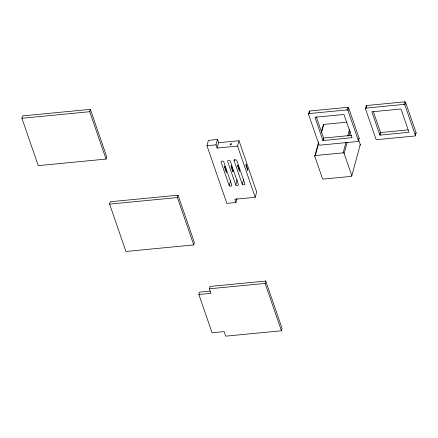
<?xml version="1.0" encoding="UTF-8"?>
<svg xmlns="http://www.w3.org/2000/svg" width="438" height="438" viewBox="0 0 438 438"><rect width="100%" height="100%" fill="white"/><g stroke="black" fill="none" stroke-linecap="round" stroke-linejoin="round"><path stroke-width="0.66" d="M21.9 118.255L22.541 115.906L90.348 109.358L106.697 156.727L106.056 159.076L38.243 165.624L21.9 118.255L89.713 111.706L90.348 109.358M109.599 204.103L110.239 201.754L178.047 195.206L194.395 242.575L193.755 244.924L125.941 251.472L109.599 204.103L177.412 197.554L178.047 195.206M237.046 198.337L235.918 202.498L226.851 203.374L206.955 145.706L208.406 140.363L217.472 139.487L218.584 142.706L217.133 148.055L237.555 146.078L239.006 140.735L218.584 142.706M217.133 148.055L216.022 144.83L217.472 139.487M234.084 160.576A1.615 1.205 15.2 0 1 235.206 159.815A1.615 1.205 15.2 0 1 236.761 160.319L244.979 184.13A1.615 1.205 15.2 0 1 243.856 184.891A1.615 1.205 15.2 0 1 242.296 184.387L234.084 160.576L234.407 159.388M198.868 294.5L210.93 293.334L209.359 288.79L209.999 286.436L265.746 281.054L282.094 328.423L281.453 330.772L225.707 336.16L224.136 331.61L212.074 332.776L198.868 294.5L199.504 292.151L210.229 291.111M229.211 185.652L220.993 161.841A1.615 1.205 15.2 0 1 222.115 161.08A1.615 1.205 15.2 0 1 223.676 161.584L231.888 185.394A1.615 1.205 15.2 0 1 230.766 186.155A1.615 1.205 15.2 0 1 229.211 185.652L230.662 180.308M235.754 185.022L227.536 161.211A1.615 1.205 15.2 0 1 228.658 160.45A1.615 1.205 15.2 0 1 230.218 160.949L238.436 184.759A1.615 1.205 15.2 0 1 237.314 185.52A1.615 1.205 15.2 0 1 235.754 185.022L237.204 179.679M242.296 184.387L243.752 179.043M235.918 202.498L234.806 199.274L255.228 197.303L256.679 191.959L239.006 140.735M308.527 114.274L309.228 111.712A0.832 0.619 15.2 0 1 309.797 111.006L347.646 107.348A0.832 0.619 15.2 0 1 348.653 107.901L359.111 138.222L358.415 140.784A0.832 0.619 15.2 0 1 357.846 141.49L319.997 145.148A0.832 0.619 15.2 0 1 318.99 144.595L308.527 114.274A0.832 0.619 15.2 0 1 309.102 113.568L309.797 111.006M281.453 330.772L265.11 283.402L265.746 281.054M358.519 139.454L360.277 144.54L351.818 175.671A0.832 0.619 15.2 0 1 351.249 176.377L323.452 179.065A0.832 0.619 15.2 0 1 322.45 178.507L314.769 156.246L318.645 141.978M321.459 131.603L323.222 125.115A0.832 0.619 15.2 0 1 323.797 124.408L346.841 122.18M314.769 156.246A0.832 0.619 15.2 0 1 315.338 155.539L318.683 143.215M321.503 132.84L323.797 124.408M322.861 140.467L314.999 117.247L343.961 114.477L352.043 137.669L322.959 140.571L323.562 137.899L316.269 116.771M323.113 140.603L323.813 138.041L351.254 135.391M309.102 113.568L346.945 109.911L347.646 107.348M358.415 140.784L347.953 110.469L348.653 107.901M315.338 155.539L343.129 152.851L345.949 142.476M347.712 135.994L349.475 129.506M351.818 175.671L344.137 153.409L347.131 142.383M348.894 135.9L350.126 131.356M365.489 108.777L366.184 106.21A0.832 0.619 15.2 0 1 366.754 105.503L404.602 101.846A0.832 0.619 15.2 0 1 405.61 102.404L416.073 132.719L415.372 135.282A0.832 0.619 15.2 0 1 414.802 135.994L376.954 139.645A0.832 0.619 15.2 0 1 375.946 139.092L365.489 108.777A0.832 0.619 15.2 0 1 366.058 108.066L366.754 105.503M379.828 134.986C380.764 128.033 381.098 135.846 379.828 134.986L371.884 111.794L400.989 109.018L408.977 132.265L380.075 135.101M366.058 108.066L403.907 104.414L404.602 101.846M415.372 135.282L404.915 104.967L405.61 102.404M206.955 145.706L216.022 144.83M408.211 129.889L380.573 132.555L373.225 111.268M209.359 288.79L265.11 283.402M237.555 146.078L255.228 197.303M177.412 197.554L193.755 244.924M89.713 111.706L106.056 159.076M343.129 152.851A0.832 0.619 15.2 0 1 344.137 153.409M360.277 144.54A0.832 0.619 15.2 0 1 359.806 145.235M346.945 109.911A0.832 0.619 15.2 0 1 347.953 110.469M359.111 138.222A0.832 0.619 15.2 0 1 358.908 138.802M416.073 132.719A0.832 0.619 15.2 0 1 415.865 133.305M415.695 133.387A0.832 0.619 15.2 0 1 415.498 133.426M403.907 104.414A0.832 0.619 15.2 0 1 404.915 104.967M224.765 166.462L224.546 167.261L226.353 172.506L226.572 171.707L224.765 166.462M231.308 165.832L231.089 166.632L232.901 171.877L233.115 171.072L231.308 165.832M237.85 165.197L237.637 166.002L239.444 171.242L239.663 170.442L237.85 165.197M246.052 164.409L245.833 165.208L247.645 170.448L247.859 169.648L246.052 164.409M230.634 144.6A0.75 0.443 -19 0 0 231.664 143.927A0.75 0.443 -19 0 0 230.536 143.823A0.75 0.443 -19 0 0 230.634 144.6"/></g></svg>
